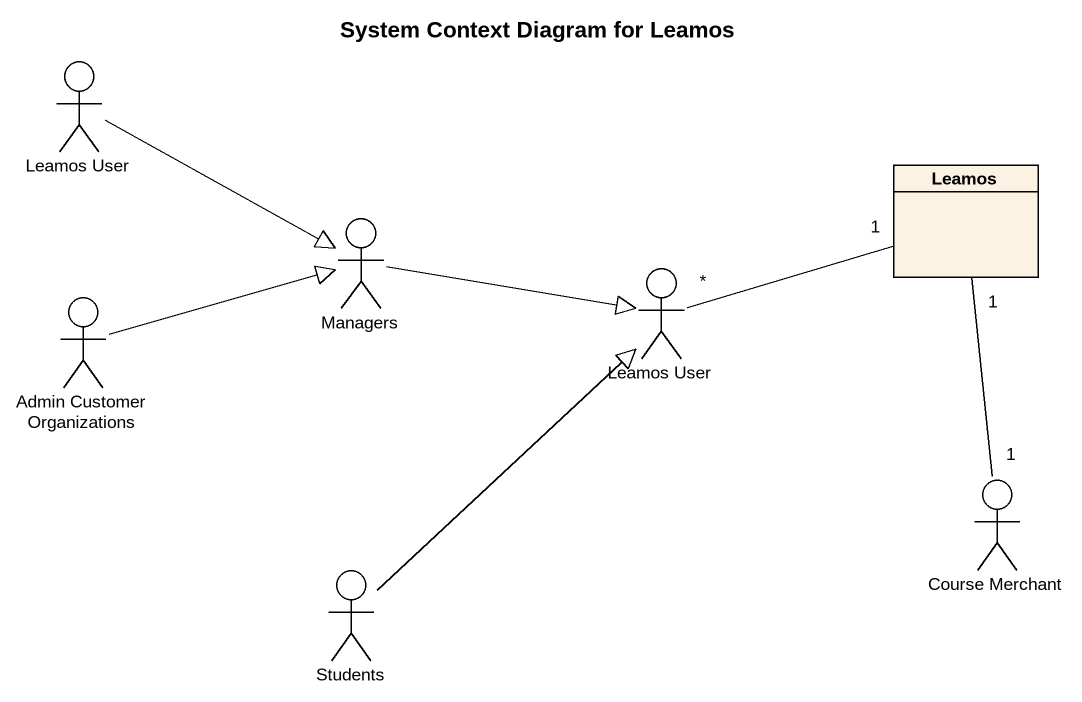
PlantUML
@startuml
title System Context Diagram for Leamos
allowmixing
hide circle
hide empty members
actor "Leamos User" as Leamos_User
class Leamos
actor Managers
actor "Admin Customer Organizations" as Admin_Customer_Organizations
actor "Leamos User" as Leamos_User_2
actor "Course Merchant" as Course_Merchant
actor Students
Leamos_User -right-|> Managers
Leamos "1" -left- "*" Leamos_User_2
Leamos "1" -- "1" Course_Merchant
Managers -right-|> Leamos_User_2
Admin_Customer_Organizations -right-|> Managers
Students -up-|> Leamos_User_2
@enduml
